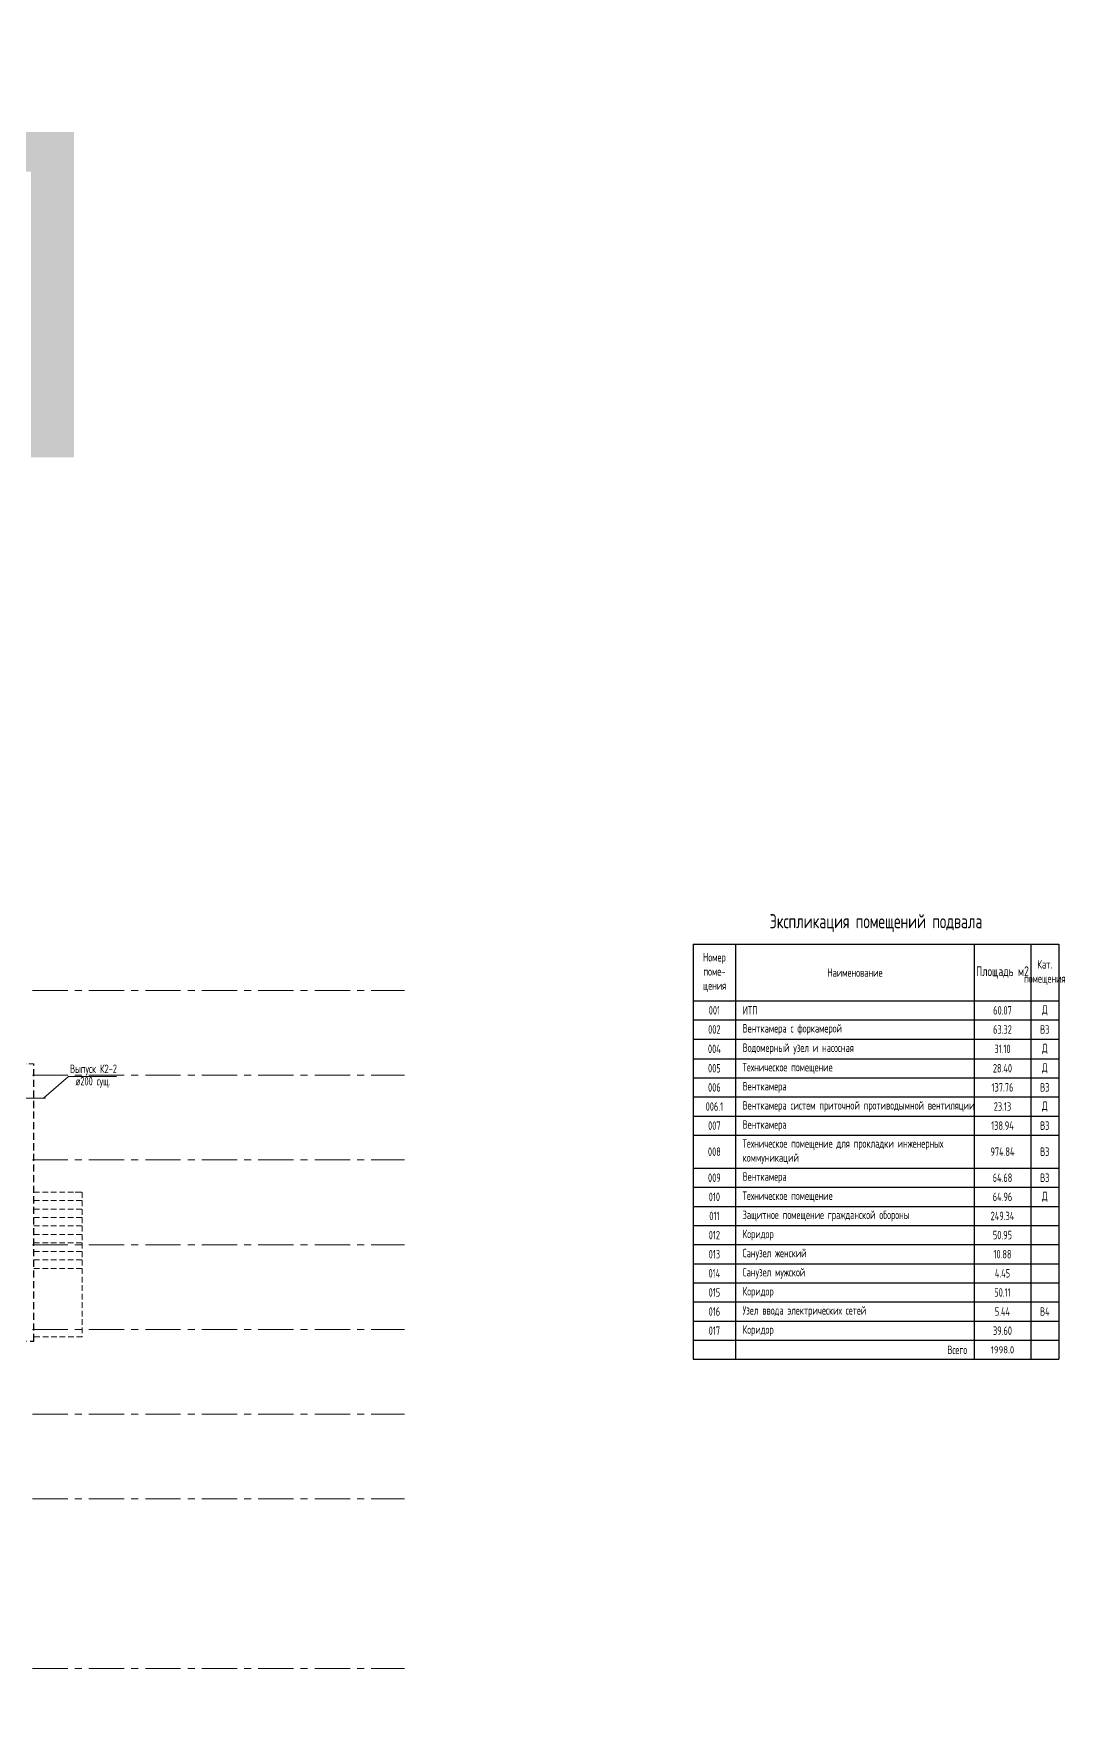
# Model space of a CAD drawing. Header units: millimetres. Extents: x -8689834 to 9419935, y -117443 to 166298.
# Drawn here: x -289257 to -252190, y 104623 to 164477 of the extents above; entities that cross this region are included whole.
import ezdxf
from ezdxf import colors
from ezdxf.entities.mleader import LeaderData, LeaderLine
from ezdxf.math import Vec2, Vec3

# ---------------------------------------------------------------- set-up
doc = ezdxf.new("R2010")
doc.units = ezdxf.units.MM
doc.header["$MEASUREMENT"] = 0
for name, pattern in [('ADSK_Штриховая_ш2 п1', [3, 2, -1]), ('CENTER', [2, 1.25, -0.25, 0.25, -0.25]), ('TRATTEGGIATA', [0.75, 0.5, -0.25])]:
    doc.linetypes.add(name, pattern=pattern)
doc.layers.get('0').update_dxf_attribs({"color": 250, "lineweight": 9})
doc.layers.add('АР_Кровля дорожки', color=245, linetype='Continuous')
doc.layers.add('АР_Таблицы', color=250, linetype='Continuous')
for name, color, linetype, lineweight in [('АР_Оси', 195, 'Continuous', 9), ('АР_Отметки', 250, 'Continuous', 15), ('АР_тонкая линия', 250, 'Continuous', 0), ('ВК_канализация', 32, 'Continuous', 15)]:
    doc.layers.add(name, color=color, linetype=linetype, lineweight=lineweight)
doc.styles.add('Arial', font='ARIALN.TTF')
doc.styles.add('ISOCPEUR', font='isocpeur.ttf', dxfattribs={"width": 0.7})
doc.styles.add('ISOCPEUR_2', font='isocpeur.ttf', dxfattribs={"width": 0.9, "height": 300})

# ---------------------------------------------------------------- blocks, each defined once
blk = doc.blocks.new('*T4392')
at = {"layer": 'АР_Таблицы', "color": 0, "linetype": 'ByBlock', "lineweight": 30, "ltscale": 500, "transparency": 16777216}
for p, q in [((0, -1500), (12955, -1500)), ((0, -1500), (0, -16195)), ((1500, -1500), (1500, -16195)), ((9955, -1500), (9955, -16195)), ((11955, -1500), (11955, -16195)), ((12955, -1500), (12955, -16195)), ((0, -3500), (12955, -3500)), ((0, -16195), (12955, -16195))]:
    blk.add_line(p, q, dxfattribs=at)
at = {"layer": 'АР_Таблицы', "color": 0, "linetype": 'ByBlock', "lineweight": -2, "ltscale": 500, "transparency": 16777216}
for p, q in [((0, -4177), (12955, -4177)), ((0, -4854), (12955, -4854)), ((0, -5551), (12955, -5551)), ((0, -6228), (12955, -6228)), ((0, -6905), (12955, -6905)), ((0, -7582), (12955, -7582)), ((0, -8258), (12955, -8258)), ((0, -9425), (12955, -9425)), ((0, -10102), (12955, -10102)), ((0, -10779), (12955, -10779)), ((0, -11456), (12955, -11456)), ((0, -12133), (12955, -12133)), ((0, -12810), (12955, -12810)), ((0, -13487), (12955, -13487)), ((0, -14164), (12955, -14164)), ((0, -14841), (12955, -14841)), ((0, -15518), (12955, -15518))]:
    blk.add_line(p, q, dxfattribs=at)
at = {"layer": 'АР_Таблицы', "ltscale": 500, "transparency": 16777216}
for s, insert, char_height, width, attachment_point, style in [('Экспликация помещений подвала', (6477, -750), 500, 12854.8, 5, 'ISOCPEUR'), ('Номер поме- щения', (750, -2500), 300, 1400, 5, 'ISOCPEUR'), ('Наименование', (5727, -2500), 300, 8354.8, 5, 'ISOCPEUR'), ('Площадь м2', (10955, -2500), 350, 1900, 5, 'ISOCPEUR'), ('Кат. помещения', (12455, -2500), 300, 900, 5, 'ISOCPEUR'), ('001', (750, -3838), 300, 1223.08, 5, 'ISOCPEUR'), ('ИТП', (1750, -3838), 300, 7954.8, 4, 'ISOCPEUR'), ('60.07', (10955, -3838), 300, 1500, 5, 'ISOCPEUR'), ('{\\C1;Д}', (12455, -3838), 300, 900, 5, 'ISOCPEUR'), ('002', (750, -4515), 300, 1223.08, 5, 'ISOCPEUR'), ('Венткамера с форкамерой', (1750, -4515), 300, 7954.8, 4, 'ISOCPEUR'), ('63.32', (10955, -4515), 300, 1500, 5, 'ISOCPEUR'), ('{\\C1;В3}', (12455, -4515), 300, 900, 5, 'ISOCPEUR'), ('004', (750, -5202), 300, 1223.08, 5, 'ISOCPEUR'), ('Водомерный узел и насосная', (1750, -5202), 300, 7954.8, 4, 'ISOCPEUR'), ('31.10', (10955, -5202), 300, 1500, 5, 'ISOCPEUR'), ('{\\C1;Д}', (12455, -5202), 300, 900, 5, 'ISOCPEUR'), ('005', (750, -5889), 300, 1223.08, 5, 'ISOCPEUR'), ('Техническое помещение', (1750, -5889), 300, 7954.8, 4, 'ISOCPEUR'), ('28.40', (10955, -5889), 300, 1500, 5, 'ISOCPEUR'), ('{\\C1;Д}', (12455, -5889), 300, 900, 5, 'ISOCPEUR'), ('006', (750, -6566), 300, 1223.08, 5, 'ISOCPEUR'), ('Венткамера', (1750, -6566), 300, 7954.8, 4, 'ISOCPEUR'), ('137.76', (10955, -6566), 300, 1500, 5, 'ISOCPEUR'), ('{\\C1;В3}', (12455, -6566), 300, 900, 5, 'ISOCPEUR'), ('006.1', (750, -7243), 300, 1223.08, 5, 'ISOCPEUR'), ('Венткамера систем приточной противодымной вентиляции', (1750, -7243), 300, 7954.8, 4, 'ISOCPEUR'), ('23.13', (10955, -7243), 300, 1500, 5, 'ISOCPEUR'), ('{\\C1;Д}', (12455, -7243), 300, 900, 5, 'ISOCPEUR'), ('007', (750, -7920), 300, 1223.08, 5, 'ISOCPEUR'), ('Венткамера', (1750, -7920), 300, 7954.8, 4, 'ISOCPEUR'), ('138.94', (10955, -7920), 300, 1500, 5, 'ISOCPEUR'), ('{\\C1;В3}', (12455, -7920), 300, 900, 5, 'ISOCPEUR'), ('008', (750, -8842), 300, 1223.08, 5, 'ISOCPEUR'), ('Техническое помещение для прокладки инженерных коммуникаций', (1750, -8842), 300, 7954.8, 4, 'ISOCPEUR'), ('974.84', (10955, -8842), 300, 1500, 5, 'ISOCPEUR'), ('{\\C1;В3}', (12455, -8842), 300, 900, 5, 'ISOCPEUR'), ('Венткамера', (1750, -9764), 300, 7954.8, 4, 'ISOCPEUR'), ('009', (750, -9764), 300, 1223.08, 5, 'ISOCPEUR'), ('64.68', (10955, -9764), 300, 1500, 5, 'ISOCPEUR'), ('{\\C1;В3}', (12455, -9764), 300, 900, 5, 'ISOCPEUR'), ('010', (750, -10441), 300, 1223.08, 5, 'ISOCPEUR'), ('Техническое помещение', (1750, -10441), 300, 7954.8, 4, 'ISOCPEUR'), ('64.96', (10955, -10441), 300, 1500, 5, 'ISOCPEUR'), ('{\\C1;Д}', (12455, -10441), 300, 900, 5, 'ISOCPEUR'), ('011', (750, -11118), 300, 1223.08, 5, 'ISOCPEUR'), ('Защитное помещение гражданской обороны', (1750, -11118), 300, 7954.8, 4, 'ISOCPEUR'), ('249.34', (10955, -11118), 300, 1500, 5, 'ISOCPEUR'), ('012', (750, -11795), 300, 1223.08, 5, 'ISOCPEUR'), ('Коридор', (1750, -11795), 300, 7954.8, 4, 'ISOCPEUR'), ('50.95', (10955, -11795), 300, 1500, 5, 'ISOCPEUR'), ('013', (750, -12472), 300, 1223.08, 5, 'ISOCPEUR'), ('Санузел женский', (1750, -12472), 300, 7954.8, 4, 'ISOCPEUR'), ('10.88', (10955, -12472), 300, 1500, 5, 'ISOCPEUR'), ('014', (750, -13149), 300, 1223.08, 5, 'ISOCPEUR'), ('Санузел мужской', (1750, -13149), 300, 7954.8, 4, 'ISOCPEUR'), ('4.45', (10955, -13149), 300, 1500, 5, 'ISOCPEUR'), ('015', (750, -13826), 300, 1223.08, 5, 'ISOCPEUR'), ('Коридор', (1750, -13826), 300, 7954.8, 4, 'ISOCPEUR'), ('50.11', (10955, -13826), 300, 1500, 5, 'ISOCPEUR'), ('016', (750, -14503), 300, 1223.08, 5, 'ISOCPEUR'), ('Узел ввода электрических сетей', (1750, -14503), 300, 7954.8, 4, 'ISOCPEUR'), ('5.44', (10955, -14503), 300, 1500, 5, 'ISOCPEUR'), ('{\\C1;В4}', (12455, -14503), 300, 900, 5, 'ISOCPEUR'), ('017', (750, -15180), 300, 1223.08, 5, 'ISOCPEUR'), ('Коридор', (1750, -15180), 300, 7954.8, 4, 'ISOCPEUR'), ('39.60', (10955, -15180), 300, 1500, 5, 'ISOCPEUR'), ('Всего', (9705, -15857), 300, 7954.8, 6, 'ISOCPEUR'), ('1998.0', (10955, -15857), 250, 1980, 5, 'ISOCPEUR_2')]:
    blk.add_mtext(s, dxfattribs=dict(at, insert=insert, char_height=char_height, width=width, attachment_point=attachment_point, style=style))
blk = doc.blocks.new('_DotSmall')
at = {"color": 0, "linetype": 'ByBlock', "const_width": 0.5}
blk.add_lwpolyline([(-0.0625, 0, 1), (0.0625, 0, 1)], format="xyb", close=True, dxfattribs=at)
blk = doc.blocks.new('Подложка')
at = {"color": 7, "linetype": 'TRATTEGGIATA', "ltscale": 500}
for p, q in [((-289252.07, 118190.68), (-289252.07, 128010.68)), ((-292762.07, 118190.68), (-289252.07, 118190.68))]:
    blk.add_line(p, q, dxfattribs=at)
at = {"layer": 'АР_Оси', "color": 7, "linetype": 'CENTER', "ltscale": 1000}
for p, q in [((-359305.77, 130600.68), (-276127.36, 130600.68)), ((-359305.77, 127600.68), (-276127.36, 127600.68)), ((-359305.77, 124600.68), (-276127.36, 124600.68)), ((-359305.77, 121600.68), (-276127.36, 121600.68)), ((-359305.77, 118600.68), (-276127.36, 118600.68)), ((-359305.77, 115600.68), (-276127.36, 115600.68)), ((-359305.77, 112600.68), (-276127.36, 112600.68)), ((-359305.77, 106600.68), (-276127.36, 106600.68))]:
    blk.add_line(p, q, dxfattribs=at)
at = {"layer": 'АР_тонкая линия', "color": 7, "linetype": 'ADSK_Штриховая_ш2 п1', "ltscale": 100}
for p, q in [((-295431.57, 128010.68), (-289252.07, 128010.68)), ((-289252.07, 123464.08), (-287540.95, 123464.08)), ((-289252.07, 123164.08), (-287540.95, 123164.08)), ((-289252.07, 122864.08), (-287540.95, 122864.08)), ((-289252.07, 122564.08), (-287540.95, 122564.08)), ((-289252.07, 122264.08), (-287540.95, 122264.08)), ((-289252.07, 121964.08), (-287540.95, 121964.08)), ((-289252.07, 121664.08), (-287540.95, 121664.08)), ((-289252.07, 121364.08), (-287540.95, 121364.08)), ((-289252.07, 121064.08), (-287540.95, 121064.08)), ((-289252.07, 120764.08), (-287540.95, 120764.08))]:
    blk.add_line(p, q, dxfattribs=at)
blk.add_lwpolyline([(-287790.95, 123464.08), (-287540.95, 123464.08), (-287540.95, 118335.62), (-289252.07, 118335.62)], dxfattribs=at)
blk.add_blockref('*T4392', (-265898.67, 133737.4))
at = {"style": 'Arial'}
blk.add_text('Подвал', height=15000, dxfattribs=at).set_placement((-347314.26, 149476.74))
at = {"layer": 'АР_Отметки', "color": 7}
ml = blk.add_multileader_mtext('Standard', dxfattribs=at)
ml.set_content('{\\W0.8;-2,730}', color=7, style='ISOCPEUR')
ml.set_leader_properties(color=256, linetype='Continuous', lineweight=-1)
ml.set_arrow_properties(name='DOTSMALL')
ml.build(insert=Vec2(0, 0))
ml.multileader.update_dxf_attribs({"has_text_frame": 1, "text_left_attachment_type": 4, "text_right_attachment_type": 4, "dogleg_length": 100, "arrow_head_size": 180})
ctx = ml.context
ctx.base_point, ctx.char_height, ctx.arrow_head_size, ctx.landing_gap_size, ctx.plane_origin = Vec3(-314791.32, 121809.02, 0), 250, 180, 50, Vec3(-319449.83, 117956.71, 0)
ctx.left_attachment, ctx.right_attachment = 4, 4
notes = []
notes.append((ctx, [(0, (0, 0, 0), (0, 0), (1, 0), 1, [])]))
ctx.mtext.insert, ctx.mtext.width, ctx.mtext.defined_height, ctx.mtext.line_spacing_style, ctx.mtext.flow_direction = Vec3(-314741.32, 122142.35, 0), 769.989, 343.89, 2, 5
ml = blk.add_multileader_mtext('Standard', dxfattribs=at)
ml.set_content('{\\W0.8;-2,430}', color=7, style='ISOCPEUR')
ml.set_leader_properties(color=256, linetype='Continuous', lineweight=-1)
ml.set_arrow_properties(name='DOTSMALL')
ml.build(insert=Vec2(0, 0))
ml.multileader.update_dxf_attribs({"has_text_frame": 1, "text_left_attachment_type": 4, "text_right_attachment_type": 4, "dogleg_length": 100, "arrow_head_size": 180})
ctx = ml.context
ctx.base_point, ctx.char_height, ctx.arrow_head_size, ctx.landing_gap_size, ctx.plane_origin = Vec3(-301002.25, 120038.58), 250, 180, 50, Vec3(-299949.55, 118383.41)
ctx.left_attachment, ctx.right_attachment = 4, 4
notes.append((ctx, [(0, (0, 0, 0), (0, 0), (1, 0), 1, [])]))
ctx.mtext.insert, ctx.mtext.width, ctx.mtext.line_spacing_style, ctx.mtext.flow_direction = Vec3(-300952.25, 120371.92), 852.697, 2, 5
ml = blk.add_multileader_mtext('Standard', dxfattribs=at)
ml.set_content('{\\W0.8;-2,430}', color=7, style='ISOCPEUR')
ml.set_leader_properties(color=256, linetype='Continuous', lineweight=-1)
ml.set_arrow_properties(name='DOTSMALL')
ml.build(insert=Vec2(0, 0))
ml.multileader.update_dxf_attribs({"has_text_frame": 1, "text_left_attachment_type": 4, "text_right_attachment_type": 4, "dogleg_length": 100, "arrow_head_size": 180})
ctx = ml.context
ctx.base_point, ctx.char_height, ctx.arrow_head_size, ctx.landing_gap_size, ctx.plane_origin = Vec3(-336711.89, 117132.66), 250, 180, 50, Vec3(-335659.19, 115477.48)
ctx.left_attachment, ctx.right_attachment = 4, 4
notes.append((ctx, [(0, (0, 0, 0), (0, 0), (1, 0), 1, [])]))
ctx.mtext.insert, ctx.mtext.width, ctx.mtext.line_spacing_style, ctx.mtext.flow_direction = Vec3(-336661.89, 117465.99), 852.697, 2, 5
for ctx, leaders in notes:
    for number, flags, end, landing, length, lines in leaders:
        leader = LeaderData()
        leader.index, (leader.has_last_leader_line, leader.has_dogleg_vector, leader.attachment_direction) = number, flags
        leader.last_leader_point, leader.dogleg_vector, leader.dogleg_length = Vec3(end), Vec3(landing), length
        for number, points, colour, breaks in lines:
            line = LeaderLine()
            line.index, line.vertices, line.color, line.breaks = number, Vec3.list(points), colors.encode_raw_color(colour), breaks
            leader.lines.append(line)
        ctx.leaders.append(leader)

msp = doc.modelspace()

# ---------------------------------------------------------------- block references
at = {"layer": 'АР_Кровля дорожки', "color": 7}
msp.add_blockref('Подложка', (0, 0), dxfattribs=at)

# ---------------------------------------------------------------- next in the draw order: linework, layer by layer
at = {"layer": 'ВК_канализация', "color": 18, "lineweight": 13, "ltscale": 500, "true_color": 0x000000}
msp.add_lwpolyline([(-286328.8, 127561.9), (-288022.2, 127561.9), (-288918.7, 126786.9)], dxfattribs=at)
at = {"layer": 'ВК_канализация', "color": 6, "lineweight": 13, "ltscale": 500}
msp.add_lwpolyline([(-288845.4, 126786.9), (-294631.4, 126786.9)], dxfattribs=at)

# ---------------------------------------------------------------- next in the draw order: texts
at = {"layer": 'ВК_канализация', "color": 18, "ltscale": 100, "true_color": 0x000000, "char_height": 300, "attachment_point": 4, "style": 'ISOCPEUR'}
for s, insert, width in [('Выпуск К2-2', (-287974, 127790.3), 5891.51), ('\\pxi-1,l1,t1,5;ø200 сущ.', (-287778, 127351.4), 7500)]:
    msp.add_mtext(s, dxfattribs=dict(at, insert=insert, width=width))

doc.saveas('drawing.dxf')
